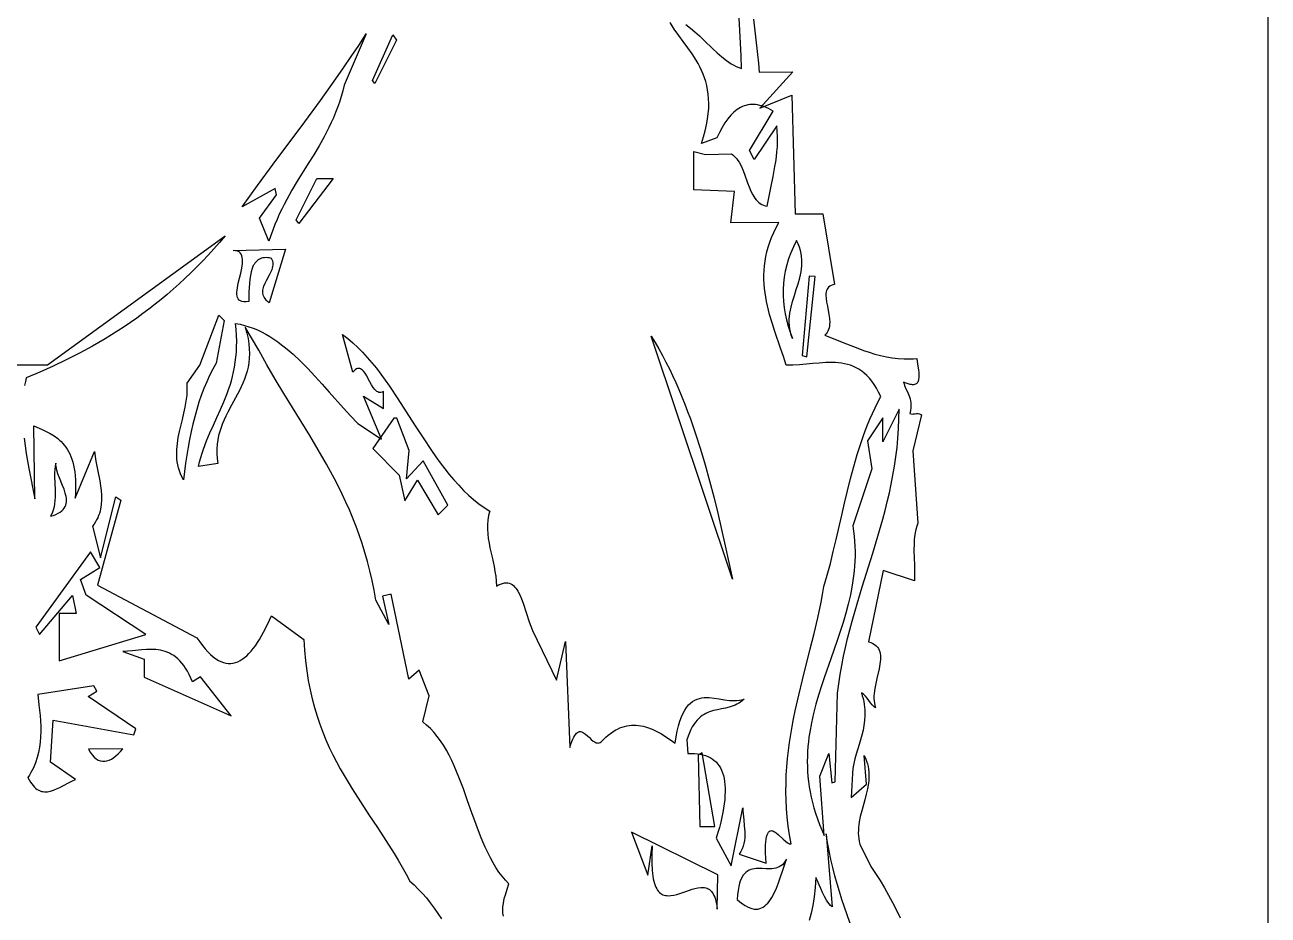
# Model space of a CAD drawing. Header units: metres. Extents: x 0 to 50, y 0 to 50.
# Drawn here: x 32.82 to 50, y 12.49 to 24.79 of the extents above; entities that cross this region are included whole.
import ezdxf

# ---------------------------------------------------------------- set-up
doc = ezdxf.new("R2010")
doc.units = ezdxf.units.M

msp = doc.modelspace()

# ---------------------------------------------------------------- linework, layer by layer
for points in [[(50, 3), (50, 47)], [(39.432474, 12.474683), (39.426567, 12.519033), (39.425008, 12.56293), (39.427213, 12.606283), (39.432599, 12.648999), (39.440583, 12.690987), (39.450584, 12.732154), (39.462017, 12.772408), (39.486852, 12.849813), (39.510425, 12.922464), (39.510425, 12.922464), (39.461758, 12.97276), (39.415688, 13.027324), (39.372031, 13.085856), (39.3306, 13.148056), (39.291208, 13.213624), (39.253669, 13.282259), (39.217798, 13.35366), (39.183406, 13.427528), (39.150309, 13.503562), (39.11832, 13.581462), (39.056921, 13.741656), (38.997717, 13.905707), (38.939219, 14.071213), (38.879935, 14.23577), (38.818377, 14.396975), (38.786278, 14.475569), (38.753052, 14.552425), (38.718512, 14.627241), (38.682471, 14.699717), (38.644743, 14.769552), (38.605143, 14.836447), (38.563483, 14.900101), (38.519577, 14.960213), (38.473239, 15.016483), (38.424283, 15.068611), (38.372523, 15.116296), (38.317771, 15.159238), (38.406606, 15.518146), (38.270168, 15.877113), (38.127092, 15.752298), (37.883971, 16.926267), (37.761337, 16.897113), (37.849781, 16.507724), (37.672742, 16.840682), (37.672742, 16.840682), (37.648071, 16.979966), (37.620355, 17.115586), (37.58973, 17.247707), (37.556334, 17.376493), (37.520302, 17.502109), (37.481774, 17.62472), (37.440884, 17.74449), (37.397771, 17.861584), (37.35257, 17.976168), (37.30542, 18.088404), (37.256458, 18.198459), (37.205819, 18.306498), (37.153641, 18.412683), (37.100062, 18.517182), (37.045217, 18.620157), (36.989245, 18.721775), (36.874464, 18.921595), (36.756816, 19.117959), (36.637395, 19.312185), (36.517298, 19.505591), (36.39762, 19.699494), (36.279457, 19.895213), (36.163905, 20.094065), (36.107451, 20.195078), (36.05206, 20.297369), (35.864228, 20.612414), (35.864228, 20.612414), (35.887222, 20.533275), (35.904362, 20.457545), (35.916008, 20.385015), (35.922522, 20.315473), (35.924266, 20.248709), (35.921599, 20.184515), (35.914885, 20.12268), (35.904484, 20.062994), (35.890757, 20.005246), (35.874065, 19.949228), (35.854771, 19.894728), (35.833234, 19.841537), (35.809817, 19.789445), (35.78488, 19.738243), (35.731894, 19.637664), (35.677165, 19.538121), (35.623583, 19.437933), (35.598126, 19.387073), (35.574039, 19.335422), (35.551685, 19.28277), (35.531423, 19.228907), (35.513616, 19.173622), (35.498624, 19.116707), (35.48681, 19.057951), (35.478534, 18.997144), (35.474157, 18.934076), (35.474041, 18.868537), (35.478547, 18.800316), (35.488036, 18.729205), (35.220198, 18.689188), (35.220198, 18.689188), (35.234963, 18.751645), (35.251457, 18.812526), (35.269514, 18.871984), (35.288969, 18.93017), (35.331416, 19.043344), (35.377481, 19.153272), (35.425847, 19.26118), (35.475197, 19.36829), (35.524214, 19.475829), (35.57158, 19.585021), (35.615979, 19.69709), (35.636653, 19.754586), (35.656092, 19.813261), (35.674131, 19.873267), (35.690604, 19.934758), (35.705347, 19.997887), (35.718196, 20.062807), (35.728986, 20.12967), (35.737553, 20.198631), (35.743731, 20.269841), (35.747355, 20.343455), (35.748263, 20.419625), (35.746287, 20.498504), (35.741265, 20.580245), (35.733032, 20.665002), (35.733032, 20.665002), (35.795482, 20.653973), (35.856862, 20.639372), (35.917216, 20.621347), (35.976588, 20.60005), (36.035023, 20.575629), (36.092565, 20.548234), (36.149258, 20.518016), (36.205147, 20.485125), (36.260276, 20.449711), (36.314689, 20.411922), (36.368431, 20.37191), (36.421546, 20.329825), (36.474077, 20.285815), (36.526071, 20.240032), (36.62862, 20.143743), (36.729547, 20.042158), (36.829207, 19.936477), (36.927955, 19.827898), (37.026144, 19.717621), (37.222266, 19.496771), (37.320909, 19.388597), (37.420412, 19.283523), (37.749351, 19.065012), (37.501732, 19.662314), (37.77462, 19.489457), (37.774619, 19.726276), (37.774619, 19.726276), (37.757587, 19.717599), (37.741346, 19.712865), (37.725839, 19.711789), (37.711013, 19.714087), (37.696814, 19.719475), (37.683187, 19.727668), (37.670079, 19.738382), (37.657435, 19.751334), (37.633321, 19.78281), (37.610413, 19.819824), (37.566475, 19.901366), (37.544579, 19.941346), (37.522152, 19.977767), (37.498761, 20.008355), (37.486568, 20.020752), (37.473971, 20.030837), (37.460917, 20.038326), (37.447349, 20.042937), (37.433216, 20.044383), (37.418462, 20.042382), (37.403032, 20.036648), (37.386874, 20.026898), (37.369932, 20.012847), (37.352152, 19.994211), (37.212016, 20.511761), (37.212016, 20.511761), (37.283435, 20.45762), (37.352982, 20.398796), (37.420795, 20.335615), (37.487009, 20.268402), (37.551762, 20.197485), (37.615189, 20.123189), (37.677428, 20.04584), (37.738614, 19.965764), (37.798885, 19.883287), (37.858376, 19.798736), (37.975565, 19.624713), (38.091275, 19.446305), (38.206596, 19.266119), (38.322621, 19.086765), (38.440441, 18.91085), (38.500366, 18.824998), (38.561148, 18.740984), (38.622926, 18.659134), (38.685835, 18.579774), (38.750011, 18.503231), (38.815591, 18.42983), (38.882713, 18.359897), (38.951511, 18.293759), (39.022123, 18.231742), (39.094684, 18.174172), (39.169333, 18.121374), (39.246204, 18.073675), (39.246204, 18.073675), (39.236443, 18.042286), (39.228428, 18.010888), (39.222065, 17.979474), (39.217261, 17.94804), (39.211956, 17.885086), (39.211767, 17.821977), (39.215947, 17.758666), (39.223749, 17.695106), (39.234428, 17.631251), (39.247236, 17.567052), (39.276253, 17.437437), (39.304828, 17.305883), (39.317083, 17.239262), (39.326989, 17.172014), (39.333797, 17.104093), (39.336762, 17.035452), (39.336762, 17.035452), (39.366825, 17.052584), (39.395229, 17.065613), (39.422045, 17.074715), (39.447346, 17.080068), (39.471205, 17.081847), (39.493694, 17.080229), (39.514886, 17.075392), (39.534854, 17.067512), (39.553669, 17.056765), (39.571405, 17.043329), (39.588133, 17.02738), (39.603927, 17.009095), (39.618859, 16.988651), (39.633001, 16.966224), (39.659207, 16.916128), (39.683124, 16.860223), (39.705334, 16.799923), (39.746949, 16.671788), (39.788694, 16.543037), (39.811066, 16.481964), (39.83521, 16.424978), (40.168481, 15.738145), (40.289769, 16.272136), (40.353098, 14.807117), (40.353098, 14.807117), (40.366132, 14.851386), (40.379213, 14.889845), (40.392338, 14.922805), (40.405505, 14.950577), (40.418715, 14.973471), (40.431964, 14.991799), (40.445252, 15.005871), (40.458577, 15.015998), (40.471937, 15.022492), (40.485332, 15.025663), (40.498759, 15.025822), (40.512217, 15.02328), (40.525705, 15.018348), (40.539221, 15.011337), (40.566332, 14.992321), (40.593538, 14.96872), (40.620827, 14.94302), (40.648187, 14.917709), (40.675606, 14.895275), (40.703073, 14.878205), (40.71682, 14.872458), (40.730575, 14.868985), (40.744336, 14.868097), (40.758101, 14.870104), (40.771869, 14.875318), (40.785639, 14.884049), (40.785639, 14.884049), (40.817768, 14.917872), (40.849896, 14.948741), (40.882021, 14.976731), (40.914142, 15.001915), (40.946256, 15.024366), (40.978363, 15.044157), (41.010461, 15.061362), (41.042548, 15.076055), (41.074623, 15.088309), (41.106684, 15.098197), (41.138731, 15.105793), (41.170761, 15.11117), (41.202772, 15.114401), (41.234764, 15.115561), (41.266735, 15.114722), (41.298683, 15.111958), (41.330607, 15.107342), (41.362506, 15.100948), (41.394377, 15.092849), (41.426219, 15.083118), (41.489812, 15.059056), (41.553271, 15.02935), (41.616586, 14.994586), (41.679743, 14.955353), (41.742731, 14.912237), (41.805537, 14.865825), (41.805537, 14.865825), (41.819204, 14.954337), (41.834811, 15.034481), (41.852267, 15.106644), (41.871482, 15.171216), (41.892367, 15.228586), (41.914832, 15.279142), (41.938786, 15.323273), (41.96414, 15.361368), (41.990803, 15.393815), (42.018686, 15.421005), (42.047698, 15.443324), (42.07775, 15.461162), (42.108752, 15.474908), (42.140613, 15.484951), (42.173243, 15.491679), (42.206553, 15.495481), (42.240452, 15.496745), (42.274851, 15.495862), (42.344787, 15.489205), (42.41564, 15.478619), (42.486692, 15.467216), (42.557221, 15.458104), (42.592064, 15.45538), (42.626507, 15.454395), (42.66046, 15.455538), (42.693831, 15.459198), (42.726532, 15.465763), (42.758473, 15.475623), (42.758473, 15.475623), (42.734681, 15.454007), (42.7103, 15.435074), (42.685382, 15.418583), (42.659981, 15.404291), (42.634148, 15.391956), (42.607938, 15.381336), (42.554594, 15.364273), (42.500373, 15.351164), (42.445697, 15.340071), (42.390991, 15.329058), (42.336677, 15.316187), (42.283179, 15.299521), (42.256868, 15.289159), (42.230919, 15.277122), (42.205386, 15.263167), (42.180321, 15.247053), (42.155778, 15.228537), (42.131809, 15.207377), (42.108466, 15.183331), (42.085804, 15.156157), (42.063875, 15.125612), (42.042732, 15.091454), (42.022427, 15.053442), (42.003014, 15.011332), (41.984545, 14.964884), (41.967074, 14.913854), (41.98304, 14.722884), (41.98304, 14.722884), (42.028836, 14.724047), (42.072551, 14.722889), (42.114174, 14.7194), (42.153699, 14.713569), (42.191117, 14.705384), (42.226419, 14.694835), (42.259597, 14.68191), (42.290643, 14.666598), (42.319548, 14.648888), (42.346305, 14.628769), (42.370904, 14.606229), (42.393338, 14.581258), (42.413599, 14.553845), (42.431677, 14.523978), (42.447565, 14.491646), (42.461254, 14.456838), (42.472736, 14.419543), (42.482003, 14.37975), (42.489046, 14.337448), (42.493857, 14.292626), (42.496428, 14.245271), (42.49675, 14.195374), (42.494816, 14.142924), (42.490616, 14.087908), (42.484143, 14.030317), (42.475387, 13.970138), (42.464342, 13.907361), (42.450998, 13.841974), (42.435348, 13.773967), (42.417382, 13.703328), (42.397093, 13.630047), (42.374472, 13.554111), (42.581482, 13.171294), (42.742612, 13.973389), (42.742612, 13.973389), (42.743399, 13.932804), (42.745767, 13.891724), (42.753439, 13.808565), (42.762021, 13.724887), (42.767903, 13.641667), (42.768705, 13.600533), (42.767479, 13.559879), (42.763774, 13.519827), (42.757139, 13.480499), (42.747123, 13.442018), (42.733275, 13.404503), (42.715144, 13.368079), (42.692279, 13.332866), (43.062132, 13.206354), (43.062132, 13.206354), (43.058028, 13.280919), (43.055812, 13.347466), (43.055394, 13.406369), (43.056679, 13.458004), (43.059577, 13.502745), (43.063993, 13.540967), (43.069836, 13.573045), (43.077013, 13.599354), (43.085432, 13.620269), (43.095, 13.636165), (43.105625, 13.647417), (43.117214, 13.6544), (43.129674, 13.657488), (43.142913, 13.657058), (43.156839, 13.653483), (43.171359, 13.647139), (43.186381, 13.6384), (43.201811, 13.627642), (43.233529, 13.601567), (43.297803, 13.541683), (43.328878, 13.513872), (43.358259, 13.491481), (43.372082, 13.483256), (43.385205, 13.477511), (43.397534, 13.47462), (43.408976, 13.47496), (43.408976, 13.47496), (43.386763, 13.598871), (43.368929, 13.721248), (43.355271, 13.842162), (43.345585, 13.961684), (43.339669, 14.079885), (43.337318, 14.196836), (43.33833, 14.312608), (43.342501, 14.427272), (43.349628, 14.540899), (43.359506, 14.65356), (43.371933, 14.765326), (43.386706, 14.876267), (43.40362, 14.986456), (43.422472, 15.095963), (43.44306, 15.204859), (43.465179, 15.313214), (43.513198, 15.52859), (43.564903, 15.742657), (43.672858, 16.169138), (43.725853, 16.382689), (43.776025, 16.597203), (43.821744, 16.813249), (43.842426, 16.922024), (43.861385, 17.031394), (43.861385, 17.031394), (43.907638, 17.189464), (43.950788, 17.350491), (43.99158, 17.514011), (44.030759, 17.67956), (44.107258, 18.014885), (44.146068, 18.183732), (44.186246, 18.352749), (44.228535, 18.521471), (44.273681, 18.689435), (44.32243, 18.856175), (44.375525, 19.021227), (44.403936, 19.102974), (44.433713, 19.184126), (44.464949, 19.264623), (44.497738, 19.344407), (44.532172, 19.423421), (44.568344, 19.501607), (44.606349, 19.578905), (44.646278, 19.655259), (44.646278, 19.655259), (44.617467, 19.716447), (44.587424, 19.772313), (44.556195, 19.823082), (44.523825, 19.868981), (44.49036, 19.910234), (44.455846, 19.947067), (44.420328, 19.979706), (44.383853, 20.008374), (44.346467, 20.033299), (44.308214, 20.054705), (44.269141, 20.072817), (44.229293, 20.087861), (44.188717, 20.100062), (44.147458, 20.109646), (44.105561, 20.116837), (44.063073, 20.121862), (44.020039, 20.124945), (43.976506, 20.126312), (43.888122, 20.124798), (43.798289, 20.119124), (43.70737, 20.111091), (43.615734, 20.102503), (43.523746, 20.095163), (43.431772, 20.090872), (43.385905, 20.090433), (43.340179, 20.091433), (43.340179, 20.091433), (43.302611, 20.208055), (43.263038, 20.32427), (43.183185, 20.556584), (43.145555, 20.673235), (43.111225, 20.790583), (43.081519, 20.908905), (43.068814, 20.968517), (43.057763, 21.028475), (43.048531, 21.088815), (43.041284, 21.149571), (43.036188, 21.210777), (43.033407, 21.272468), (43.033109, 21.334678), (43.035458, 21.397442), (43.040621, 21.460794), (43.048762, 21.524769), (43.060049, 21.589401), (43.074646, 21.654725), (43.092719, 21.720775), (43.114434, 21.787586), (43.139957, 21.855192), (43.169453, 21.923628), (43.203088, 21.992928), (43.241028, 22.063126), (42.574056, 22.056719), (42.626924, 22.49013), (42.065584, 22.513763), (42.065584, 23.040887), (42.225052, 22.999277), (42.583199, 23.010201), (42.583199, 23.010201), (42.60406, 22.995705), (42.6235, 22.979039), (42.641628, 22.960368), (42.658551, 22.939857), (42.674375, 22.91767), (42.689208, 22.893972), (42.716327, 22.842701), (42.740766, 22.787361), (42.763382, 22.729269), (42.806568, 22.610096), (42.828852, 22.551649), (42.852738, 22.495718), (42.879085, 22.44362), (42.893448, 22.41942), (42.908747, 22.396671), (42.925089, 22.37554), (42.942582, 22.356189), (42.961332, 22.338785), (42.981446, 22.323491), (43.003032, 22.310472), (43.026197, 22.299892), (43.051047, 22.291917), (43.07769, 22.286712), (43.07769, 22.286712), (43.104072, 22.424767), (43.132502, 22.561209), (43.160571, 22.696952), (43.185871, 22.832912), (43.19673, 22.901258), (43.205993, 22.970001), (43.21336, 23.039255), (43.21853, 23.109135), (43.221201, 23.179754), (43.221072, 23.251227), (43.217843, 23.323668), (43.211212, 23.397192), (42.896861, 22.929784), (42.832683, 23.054223), (43.158445, 23.600539), (43.158445, 23.600539), (43.126436, 23.61897), (43.095, 23.635266), (43.064128, 23.649448), (43.033815, 23.661535), (43.004054, 23.671547), (42.974838, 23.679505), (42.94616, 23.68543), (42.918014, 23.68934), (42.890392, 23.691256), (42.863287, 23.691199), (42.836694, 23.689188), (42.810605, 23.685244), (42.785014, 23.679386), (42.759913, 23.671636), (42.735296, 23.662012), (42.711156, 23.650536), (42.687487, 23.637226), (42.664281, 23.622105), (42.641532, 23.60519), (42.619233, 23.586504), (42.597377, 23.566065), (42.575958, 23.543895), (42.534401, 23.494438), (42.494508, 23.438294), (42.456226, 23.375626), (42.419499, 23.306593), (42.384274, 23.231357), (42.170923, 23.151839), (42.170923, 23.151839), (42.198917, 23.242284), (42.222001, 23.328634), (42.240387, 23.411071), (42.254287, 23.489778), (42.263915, 23.564936), (42.269481, 23.636729), (42.2712, 23.705338), (42.269283, 23.770946), (42.263943, 23.833735), (42.255392, 23.893887), (42.243842, 23.951586), (42.229507, 24.007012), (42.212598, 24.060348), (42.193328, 24.111778), (42.171909, 24.161482), (42.148554, 24.209643), (42.123476, 24.256445), (42.096885, 24.302068), (42.040021, 24.390509), (41.97966, 24.476426), (41.917503, 24.561276), (41.855248, 24.64652), (41.794595, 24.733614), (41.765401, 24.778311), (41.737245, 24.824018)], [(41.953795, 24.796789), (42.016914, 24.748218), (42.079067, 24.695), (42.140588, 24.638403), (42.201817, 24.579697), (42.324742, 24.461042), (42.387113, 24.403632), (42.450539, 24.349194), (42.515358, 24.298998), (42.548394, 24.275887), (42.581906, 24.254313), (42.615934, 24.234435), (42.650521, 24.216411), (42.685709, 24.200399), (42.72154, 24.18656), (42.72154, 24.18656), (42.716469, 24.362646), (42.709977, 24.538239), (42.701335, 24.712774), (42.689817, 24.885686)], [(42.88947, 24.869689), (42.918138, 24.626468), (42.944791, 24.38302), (42.956156, 24.261087), (42.965571, 24.138949), (43.430477, 24.142508), (42.977807, 23.638546), (43.417413, 23.822077), (43.466096, 22.179112), (43.844748, 22.179112), (44.009402, 21.203165), (44.009402, 21.203165), (43.983622, 21.198143), (43.96151, 21.190657), (43.942837, 21.180845), (43.927377, 21.168844), (43.914901, 21.154792), (43.90518, 21.138827), (43.897988, 21.121085), (43.893096, 21.101706), (43.890276, 21.080826), (43.889299, 21.058583), (43.891967, 21.01056), (43.899275, 20.958738), (43.909399, 20.904218), (43.930798, 20.79149), (43.938426, 20.735484), (43.941574, 20.681186), (43.940898, 20.655021), (43.938418, 20.629697), (43.933906, 20.605349), (43.927135, 20.582117), (43.917875, 20.560138), (43.905899, 20.539549), (43.890979, 20.520488), (43.872887, 20.503093), (43.872887, 20.503093), (44.023909, 20.444585), (44.175886, 20.383056), (44.329459, 20.322667), (44.407046, 20.2942), (44.485272, 20.267577), (44.564219, 20.24332), (44.643967, 20.221946), (44.724595, 20.203978), (44.806185, 20.189934), (44.888817, 20.180334), (44.97257, 20.175699), (45.057526, 20.176549), (45.10048, 20.179193), (45.143765, 20.183403), (45.143765, 20.183403), (45.157223, 20.103765), (45.169173, 20.025339), (45.173212, 19.988118), (45.17523, 19.953046), (45.174678, 19.920737), (45.171009, 19.891807), (45.163673, 19.86687), (45.158459, 19.856092), (45.152122, 19.846543), (45.144596, 19.8383), (45.13581, 19.83144), (45.125696, 19.82604), (45.114186, 19.822176), (45.101211, 19.819927), (45.086703, 19.819367), (45.070594, 19.820575), (45.052814, 19.823628), (45.011969, 19.835574), (44.96362, 19.855819), (44.96362, 19.855819), (44.969274, 19.831397), (44.976737, 19.808142), (44.995504, 19.763825), (45.016747, 19.720249), (45.037293, 19.674798), (45.046313, 19.65055), (45.053969, 19.624852), (45.059865, 19.597375), (45.063603, 19.567792), (45.064787, 19.535777), (45.063021, 19.501001), (45.057907, 19.463138), (45.04905, 19.421861), (45.04905, 19.421861), (45.066147, 19.416082), (45.083756, 19.414625), (45.10202, 19.415857), (45.121083, 19.418147), (45.14109, 19.419863), (45.162183, 19.419374), (45.184508, 19.415047), (45.208207, 19.40525), (45.091745, 18.903957), (45.161866, 17.907901), (45.161866, 17.907901), (45.145707, 17.862857), (45.132774, 17.817135), (45.122751, 17.770738), (45.115324, 17.723674), (45.110177, 17.675946), (45.106996, 17.62756), (45.10527, 17.528835), (45.107627, 17.42754), (45.111547, 17.323718), (45.114511, 17.21741), (45.113998, 17.108659), (44.680386, 17.254277), (44.477468, 16.26632), (44.477468, 16.26632), (44.510126, 16.256105), (44.538577, 16.243671), (44.563051, 16.22912), (44.583776, 16.212558), (44.600983, 16.194089), (44.614901, 16.173818), (44.625759, 16.151848), (44.633787, 16.128285), (44.639214, 16.103232), (44.642269, 16.076795), (44.643182, 16.049077), (44.642182, 16.020183), (44.635361, 15.959285), (44.623642, 15.894935), (44.592851, 15.759222), (44.577448, 15.689529), (44.564489, 15.619725), (44.555807, 15.550646), (44.553643, 15.516639), (44.553238, 15.483127), (44.554819, 15.450213), (44.558617, 15.418003), (44.564861, 15.3866), (44.57378, 15.356109), (44.57378, 15.356109), (44.562606, 15.363384), (44.551476, 15.372605), (44.529201, 15.395872), (44.50665, 15.423876), (44.483517, 15.454585), (44.459499, 15.485966), (44.434292, 15.515987), (44.40759, 15.542613), (44.393584, 15.554018), (44.37909, 15.563813), (44.37909, 15.563813), (44.392301, 15.522218), (44.403283, 15.481482), (44.412148, 15.441561), (44.419009, 15.402413), (44.423979, 15.363994), (44.42717, 15.326263), (44.428697, 15.289175), (44.428671, 15.252689), (44.424413, 15.181348), (44.4153, 15.111896), (44.402235, 15.043991), (44.386121, 14.977289), (44.367861, 14.911448), (44.348358, 14.846124), (44.309237, 14.715654), (44.291425, 14.649822), (44.275982, 14.583135), (44.263813, 14.51525), (44.255818, 14.445823), (44.238965, 14.117349), (44.449422, 14.300945), (44.417264, 14.695739), (44.417264, 14.695739), (44.435743, 14.657617), (44.450882, 14.619482), (44.462884, 14.581335), (44.471953, 14.543177), (44.47829, 14.505006), (44.482101, 14.466825), (44.483586, 14.428633), (44.482951, 14.390431), (44.480397, 14.352219), (44.476127, 14.313997), (44.463255, 14.237527), (44.445958, 14.161025), (44.42586, 14.084492), (44.383763, 13.931353), (44.365013, 13.854751), (44.34996, 13.778134), (44.344328, 13.73982), (44.34023, 13.701503), (44.337868, 13.663184), (44.337446, 13.624863), (44.339167, 13.58654), (44.343233, 13.548215), (44.349849, 13.50989), (44.359217, 13.471565), (44.511923, 13.162486), (44.511923, 13.162486), (44.576302, 13.065333), (44.6385, 12.966893), (44.698485, 12.867129), (44.756228, 12.766007), (44.811696, 12.663489), (44.864859, 12.559539), (44.915686, 12.454122)], [(37.538276, 24.665689), (37.232048, 23.95942), (37.232048, 23.95942), (37.212232, 23.878812), (37.190348, 23.800659), (37.166522, 23.724801), (37.140877, 23.651076), (37.11354, 23.579324), (37.084634, 23.509384), (37.054287, 23.441096), (37.022622, 23.3743), (36.989764, 23.308834), (36.95584, 23.244539), (36.885289, 23.118816), (36.811972, 22.995847), (36.736887, 22.874347), (36.585422, 22.630616), (36.511043, 22.505816), (36.4389, 22.377348), (36.403981, 22.311336), (36.369996, 22.243925), (36.337071, 22.174955), (36.30533, 22.104265), (36.2749, 22.031694), (36.245904, 21.957082), (36.218469, 21.880268), (36.192719, 21.801092), (36.064199, 22.122526), (36.297754, 22.440917), (36.280923, 22.530284), (35.823372, 22.278062), (35.823372, 22.278062), (36.037663, 22.572466), (36.25376, 22.864967), (36.687799, 23.450379), (36.903957, 23.74635), (37.118351, 24.046539), (37.224607, 24.198693), (37.330088, 24.352475), (37.434681, 24.508077), (37.538276, 24.665689)], [(37.958005, 24.580383), (37.654456, 23.981004), (37.623778, 24.023627), (37.903122, 24.65463), (37.958005, 24.580383)], [(37.08199, 22.669678), (36.604896, 22.045163), (36.56917, 22.099257), (36.856873, 22.669678), (37.08199, 22.669678)], [(32.666495, 20.094206), (33.134732, 20.094206), (35.586498, 21.875914), (35.586498, 21.875914), (35.509213, 21.785104), (35.43132, 21.696623), (35.352823, 21.610429), (35.27373, 21.52648), (35.194045, 21.444734), (35.113773, 21.365147), (35.03292, 21.287679), (34.951492, 21.212287), (34.869493, 21.138928), (34.78693, 21.06756), (34.703808, 20.998142), (34.620132, 20.930631), (34.535908, 20.864984), (34.451141, 20.80116), (34.365837, 20.739116), (34.28, 20.67881), (34.193638, 20.6202), (34.106754, 20.563243), (34.019355, 20.507898), (33.931445, 20.454121), (33.843031, 20.401872), (33.754118, 20.351107), (33.574816, 20.253862), (33.393582, 20.162049), (33.210461, 20.075329), (33.025495, 19.993365), (32.838729, 19.91582), (32.838729, 19.91582), (32.827507, 19.863122), (32.817811, 19.810492)], [(36.421886, 21.691422), (36.1971, 20.951388), (36.1971, 20.951388), (36.174884, 20.97067), (36.156319, 20.989944), (36.14119, 21.00921), (36.129283, 21.02847), (36.120382, 21.047722), (36.114272, 21.066967), (36.110739, 21.086205), (36.109567, 21.105436), (36.110542, 21.124661), (36.113448, 21.143879), (36.118072, 21.16309), (36.124197, 21.182295), (36.140093, 21.220687), (36.159417, 21.259055), (36.201471, 21.335722), (36.220762, 21.374024), (36.236603, 21.412305), (36.242693, 21.431439), (36.247275, 21.450567), (36.250135, 21.469692), (36.251058, 21.488811), (36.249829, 21.507927), (36.246232, 21.527038), (36.240054, 21.546145), (36.231079, 21.565249), (36.231079, 21.565249), (36.203503, 21.570881), (36.177597, 21.574266), (36.153309, 21.575472), (36.130586, 21.574566), (36.109375, 21.571619), (36.089623, 21.566699), (36.071277, 21.559874), (36.054285, 21.551213), (36.038593, 21.540785), (36.024148, 21.528659), (36.010898, 21.514903), (35.99879, 21.499585), (35.987771, 21.482776), (35.977788, 21.464543), (35.960717, 21.42408), (35.947156, 21.378747), (35.936681, 21.329094), (35.928868, 21.27567), (35.923295, 21.219025), (35.919538, 21.159707), (35.917175, 21.098268), (35.914935, 20.971222), (35.914935, 20.971222), (35.87822, 20.965829), (35.84698, 20.965225), (35.820859, 20.969106), (35.799506, 20.977171), (35.782565, 20.989117), (35.769683, 21.004641), (35.760506, 21.023441), (35.75468, 21.045215), (35.751852, 21.06966), (35.751667, 21.096474), (35.753773, 21.125355), (35.757814, 21.155999), (35.77029, 21.221369), (35.786264, 21.290166), (35.802906, 21.359969), (35.817385, 21.428359), (35.82293, 21.461269), (35.826872, 21.492918), (35.828858, 21.523003), (35.828535, 21.551224), (35.825549, 21.577277), (35.819545, 21.600859), (35.810169, 21.621669), (35.797069, 21.639403), (35.779891, 21.65376), (35.758279, 21.664437), (35.731882, 21.671131), (35.700344, 21.673541), (36.421886, 21.691422)], [(43.482179, 21.81109), (43.482179, 21.81109), (43.440457, 21.726791), (43.404225, 21.642486), (43.373401, 21.558173), (43.347903, 21.47385), (43.327651, 21.389513), (43.312561, 21.305159), (43.302553, 21.220785), (43.297544, 21.136389), (43.297453, 21.051968), (43.302198, 20.967518), (43.311697, 20.883038), (43.325868, 20.798523), (43.34463, 20.713972), (43.367901, 20.629381), (43.395599, 20.544747), (43.427642, 20.460068), (43.427642, 20.460068), (43.411655, 20.505214), (43.399496, 20.549765), (43.390896, 20.593761), (43.385586, 20.637244), (43.383299, 20.680254), (43.383766, 20.722831), (43.386717, 20.765016), (43.391884, 20.806849), (43.398998, 20.848373), (43.407792, 20.889626), (43.42934, 20.971484), (43.454379, 21.05275), (43.480759, 21.133748), (43.506332, 21.214803), (43.528948, 21.296241), (43.538475, 21.337204), (43.546457, 21.378385), (43.552625, 21.419824), (43.556711, 21.461562), (43.558445, 21.503639), (43.557559, 21.546096), (43.553784, 21.588973), (43.546853, 21.632312), (43.536495, 21.676152), (43.522443, 21.720535), (43.504427, 21.765501), (43.482179, 21.81109)], [(43.65845, 21.318456), (43.56016, 20.220888), (43.624843, 20.202671), (43.741448, 21.315293), (43.65845, 21.318456)], [(35.573776, 20.70644), (35.465997, 20.116267), (35.465997, 20.116267), (35.418585, 20.032388), (35.374325, 19.945979), (35.333088, 19.857098), (35.294742, 19.765807), (35.259159, 19.672165), (35.226209, 19.576233), (35.19576, 19.478069), (35.167683, 19.377736), (35.141848, 19.275292), (35.118125, 19.170797), (35.096385, 19.064312), (35.076495, 18.955897), (35.058328, 18.845611), (35.041753, 18.733515), (35.026639, 18.619669), (35.012857, 18.504133), (35.012857, 18.504133), (34.990806, 18.545903), (34.972089, 18.587696), (34.956524, 18.629508), (34.94393, 18.671337), (34.934125, 18.713181), (34.926928, 18.755037), (34.922159, 18.796902), (34.919635, 18.838774), (34.919175, 18.88065), (34.920599, 18.922528), (34.923725, 18.964404), (34.928371, 19.006276), (34.941502, 19.09), (34.95854, 19.173676), (34.998541, 19.340807), (35.018604, 19.424219), (35.036775, 19.5075), (35.051605, 19.590631), (35.061643, 19.67359), (35.064412, 19.714998), (35.065439, 19.756356), (35.064543, 19.79766), (35.061543, 19.838908), (35.237062, 20.089443), (35.502178, 20.781414), (35.573776, 20.70644)], [(41.474893, 20.489866), (41.474893, 20.489866), (41.528469, 20.403093), (41.580335, 20.314627), (41.630542, 20.224518), (41.679142, 20.132819), (41.726188, 20.039584), (41.771732, 19.944863), (41.815826, 19.848709), (41.858522, 19.751174), (41.899873, 19.652311), (41.939931, 19.552172), (41.978748, 19.45081), (42.016376, 19.348275), (42.088276, 19.139901), (42.156047, 18.927467), (42.220108, 18.711393), (42.280877, 18.492095), (42.338771, 18.269993), (42.394209, 18.045503), (42.447607, 17.819046), (42.499385, 17.591037), (42.599748, 17.132041), (41.474893, 20.489866)], [(44.900407, 19.483746), (44.677931, 19.031313), (44.677931, 19.360109), (44.465215, 19.045478), (44.523428, 18.655425), (44.260113, 17.868917), (44.260113, 17.868917), (44.271043, 17.797265), (44.279586, 17.72628), (44.285832, 17.655938), (44.28987, 17.586213), (44.291789, 17.51708), (44.291679, 17.448515), (44.289629, 17.380493), (44.285727, 17.312988), (44.280064, 17.245977), (44.272728, 17.179432), (44.263809, 17.113331), (44.253395, 17.047647), (44.228443, 16.917434), (44.198585, 16.788593), (44.164535, 16.660923), (44.127007, 16.534227), (44.086715, 16.408304), (44.044372, 16.282955), (43.956391, 16.033178), (43.868775, 15.7833), (43.826888, 15.657824), (43.787233, 15.531724), (43.750525, 15.4048), (43.717478, 15.276853), (43.688804, 15.147683), (43.665219, 15.01709), (43.655557, 14.951198), (43.647435, 14.884876), (43.640942, 14.818098), (43.636167, 14.750839), (43.6332, 14.683076), (43.632129, 14.614782), (43.633044, 14.545932), (43.636034, 14.476503), (43.641188, 14.406468), (43.648596, 14.335804), (43.658347, 14.264484), (43.670529, 14.192484), (43.685233, 14.119779), (43.702547, 14.046345), (43.722561, 13.972155), (43.745364, 13.897186), (43.771045, 13.821412), (43.799693, 13.744808), (43.831398, 13.66735), (43.866249, 13.589012), (43.805123, 14.412581), (43.929344, 14.723749), (43.973567, 14.316897), (44.016976, 14.330056), (44.050457, 15.55833), (44.050457, 15.55833), (44.067029, 15.687865), (44.086505, 15.815614), (44.10866, 15.941711), (44.133268, 16.066291), (44.160101, 16.189487), (44.188936, 16.311435), (44.219544, 16.432268), (44.251701, 16.55212), (44.319757, 16.789422), (44.391294, 17.024414), (44.537582, 17.49177), (44.608717, 17.726283), (44.676102, 17.962785), (44.707823, 18.082117), (44.737928, 18.20235), (44.766192, 18.323618), (44.792388, 18.446054), (44.816291, 18.569794), (44.837674, 18.694971), (44.856312, 18.82172), (44.871978, 18.950176), (44.884447, 19.080472), (44.893492, 19.212742), (44.898887, 19.347122), (44.900407, 19.483746)], [(32.810728, 19.078679), (32.824222, 18.974543), (32.839992, 18.870417), (32.87656, 18.662066), (32.957211, 18.244101), (32.946776, 19.251879), (32.946776, 19.251879), (33.059724, 19.200433), (33.115706, 19.173372), (33.170543, 19.144075), (33.223622, 19.111535), (33.274328, 19.074741), (33.2986, 19.054435), (33.322049, 19.032687), (33.344599, 19.009372), (33.366171, 18.984363), (33.386691, 18.957535), (33.406081, 18.928762), (33.424265, 18.897917), (33.441166, 18.864875), (33.456707, 18.829509), (33.470811, 18.791693), (33.483403, 18.751302), (33.494405, 18.708209), (33.50374, 18.662289), (33.511332, 18.613415), (33.517105, 18.561461), (33.520981, 18.506301), (33.522884, 18.447809), (33.522738, 18.385859), (33.520465, 18.320325), (33.515988, 18.251082), (33.784267, 18.897883), (33.784267, 18.897883), (33.792692, 18.829449), (33.803531, 18.761036), (33.829215, 18.624702), (33.854849, 18.489745), (33.865626, 18.423054), (33.873964, 18.357032), (33.879055, 18.291786), (33.88009, 18.227426), (33.87626, 18.164058), (33.872268, 18.13278), (33.866757, 18.101792), (33.859625, 18.071105), (33.850771, 18.040735), (33.840094, 18.010693), (33.827494, 17.980995), (33.812869, 17.951653), (33.796117, 17.92268), (33.777139, 17.894092), (33.755832, 17.8659), (33.865874, 17.427796), (34.079345, 18.271034), (34.144733, 18.222275), (33.822479, 17.051586), (35.198668, 16.32268), (35.198668, 16.32268), (35.237531, 16.265931), (35.275866, 16.214447), (35.313683, 16.168129), (35.350993, 16.126878), (35.387804, 16.090595), (35.424126, 16.059181), (35.45997, 16.032536), (35.495346, 16.010562), (35.530263, 15.993159), (35.564731, 15.980229), (35.598761, 15.971672), (35.632361, 15.967389), (35.665542, 15.96728), (35.698314, 15.971247), (35.730687, 15.979191), (35.762671, 15.991012), (35.794274, 16.006611), (35.825509, 16.02589), (35.856383, 16.048748), (35.886908, 16.075088), (35.917093, 16.104809), (35.946948, 16.137812), (35.976482, 16.173999), (36.005706, 16.21327), (36.03463, 16.255527), (36.063264, 16.300669), (36.091617, 16.348598), (36.119699, 16.399215), (36.175091, 16.508115), (36.229519, 16.626577), (36.676161, 16.299171), (36.676161, 16.299171), (36.684847, 16.149387), (36.69796, 16.005095), (36.715299, 15.866036), (36.736657, 15.731957), (36.761831, 15.602599), (36.790618, 15.477707), (36.822814, 15.357024), (36.858213, 15.240293), (36.896613, 15.12726), (36.937809, 15.017666), (36.981598, 14.911256), (37.027775, 14.807773), (37.076136, 14.706961), (37.126478, 14.608563), (37.178597, 14.512324), (37.232288, 14.417986), (37.287347, 14.325294), (37.343572, 14.233991), (37.458698, 14.054525), (37.576034, 13.877539), (37.69395, 13.700981), (37.810812, 13.522801), (37.924989, 13.340946), (37.980561, 13.248), (38.03485, 13.153366), (38.087652, 13.056789), (38.138763, 12.958011), (38.138763, 12.958011), (38.199165, 12.906842), (38.25764, 12.851048), (38.314332, 12.790981), (38.369385, 12.726993), (38.422944, 12.659436), (38.475152, 12.58866), (38.526155, 12.515018), (38.576095, 12.438862)], [(37.921499, 19.358357), (37.629565, 18.93584), (37.991934, 18.568841), (38.072784, 18.212886), (38.246265, 18.502592), (38.534005, 18.022076), (38.66738, 18.155715), (38.325156, 18.766906), (38.092172, 18.519948), (38.129325, 18.908757), (37.958439, 19.358357), (37.921499, 19.358357)], [(33.248817, 18.737511), (33.248817, 18.737511), (33.239595, 18.69281), (33.233828, 18.647147), (33.230907, 18.600692), (33.230224, 18.553614), (33.233133, 18.458268), (33.237683, 18.362465), (33.23905, 18.314817), (33.239001, 18.267562), (33.236926, 18.220872), (33.232216, 18.174915), (33.224262, 18.12986), (33.212455, 18.085878), (33.196186, 18.043138), (33.174846, 18.00181), (33.174846, 18.00181), (33.214917, 18.014291), (33.250298, 18.028078), (33.281216, 18.043106), (33.307895, 18.059315), (33.330561, 18.07664), (33.349439, 18.09502), (33.364754, 18.114392), (33.376732, 18.134692), (33.385598, 18.155858), (33.391578, 18.177828), (33.394896, 18.200538), (33.395778, 18.223927), (33.394449, 18.247931), (33.391135, 18.272487), (33.379451, 18.323007), (33.36253, 18.374985), (33.342173, 18.427919), (33.298361, 18.534649), (33.278511, 18.587442), (33.262436, 18.639184), (33.256377, 18.664505), (33.251937, 18.689375), (33.249342, 18.713731), (33.248817, 18.737511)], [(33.021601, 16.366562), (33.476918, 16.905638), (33.529818, 16.660244), (33.294812, 16.660244), (33.294812, 16.005038), (34.492361, 16.366539), (33.667011, 16.912046), (33.590014, 17.126351), (33.854781, 17.294064), (33.729273, 17.510207), (32.974698, 16.468187), (33.021601, 16.366562)], [(34.173199, 16.133693), (34.469844, 16.028455), (34.469844, 15.777123), (35.670182, 15.242798), (35.246972, 15.783252), (35.13952, 15.713144), (35.13952, 15.713144), (35.116451, 15.766403), (35.092619, 15.815442), (35.068055, 15.860426), (35.042788, 15.901516), (35.01685, 15.938877), (34.99027, 15.972671), (34.963079, 16.003061), (34.935306, 16.030211), (34.906983, 16.054283), (34.87814, 16.075442), (34.848806, 16.093848), (34.819012, 16.109667), (34.788789, 16.12306), (34.758166, 16.134192), (34.727174, 16.143225), (34.695844, 16.150322), (34.664205, 16.155646), (34.632287, 16.159361), (34.56774, 16.162614), (34.502443, 16.161385), (34.436639, 16.156981), (34.304479, 16.143861), (34.238608, 16.137756), (34.173199, 16.133693)], [(32.998303, 15.54079), (32.998303, 15.54079), (33.015771, 15.394924), (33.030755, 15.247944), (33.036174, 15.174313), (33.039604, 15.100736), (33.040586, 15.027322), (33.038666, 14.954183), (33.033386, 14.881429), (33.024291, 14.809171), (33.010923, 14.737519), (32.992826, 14.666584), (32.969545, 14.596477), (32.940622, 14.527309), (32.923902, 14.493111), (32.905601, 14.459189), (32.885661, 14.425557), (32.864026, 14.392228), (32.864026, 14.392228), (32.881451, 14.358801), (32.899194, 14.328936), (32.917241, 14.302488), (32.935583, 14.279311), (32.954207, 14.259259), (32.973102, 14.242185), (32.992257, 14.227943), (33.011661, 14.216388), (33.031302, 14.207372), (33.051169, 14.20075), (33.071251, 14.196376), (33.091535, 14.194104), (33.112012, 14.193786), (33.132668, 14.195278), (33.153494, 14.198433), (33.174477, 14.203105), (33.216872, 14.216415), (33.25976, 14.234039), (33.303052, 14.254807), (33.346657, 14.27755), (33.434441, 14.324285), (33.478438, 14.345938), (33.522384, 14.36489), (33.176453, 14.604632), (33.20975, 15.182917), (34.325414, 14.981002), (34.352174, 15.062844), (33.693423, 15.511583), (33.816088, 15.585327), (33.771986, 15.658976), (32.998303, 15.54079)], [(33.698729, 14.783344), (33.698729, 14.783344), (33.724395, 14.739952), (33.750868, 14.703409), (33.778094, 14.673497), (33.806019, 14.649999), (33.83459, 14.632699), (33.863753, 14.621378), (33.893453, 14.615821), (33.923637, 14.61581), (33.954252, 14.621129), (33.985243, 14.631559), (34.016557, 14.646885), (34.04814, 14.666889), (34.079938, 14.691354), (34.111898, 14.720064), (34.143965, 14.752801), (34.176086, 14.789348), (33.698729, 14.783344)], [(42.125322, 14.699016), (42.145852, 13.716848), (42.3562, 13.716848), (42.179999, 14.733015), (42.125322, 14.699016)], [(41.201049, 13.635124), (41.42675, 13.041306), (41.490543, 13.449876), (41.490543, 13.449876), (41.484395, 13.320908), (41.483776, 13.208124), (41.488354, 13.110562), (41.492488, 13.067188), (41.497796, 13.027258), (41.504238, 12.990653), (41.51177, 12.957251), (41.520353, 12.926932), (41.529944, 12.899576), (41.540502, 12.875063), (41.551986, 12.853272), (41.564353, 12.834082), (41.577562, 12.817374), (41.591572, 12.803027), (41.606341, 12.790921), (41.621827, 12.780935), (41.63799, 12.772949), (41.654787, 12.766842), (41.672177, 12.762495), (41.690118, 12.759787), (41.708569, 12.758597), (41.746835, 12.760291), (41.786642, 12.766615), (41.827657, 12.776605), (41.869549, 12.789299), (41.954631, 12.818947), (42.03923, 12.847854), (42.080517, 12.859623), (42.120687, 12.868318), (42.159406, 12.872976), (42.196343, 12.872634), (42.214039, 12.870287), (42.231165, 12.86633), (42.247679, 12.860641), (42.26354, 12.8531), (42.278705, 12.843587), (42.293135, 12.831982), (42.306786, 12.818164), (42.319618, 12.802012), (42.331589, 12.783407), (42.342657, 12.762228), (42.352781, 12.738355), (42.361919, 12.711667), (42.37003, 12.682044), (42.377072, 12.649366), (42.383004, 12.613512), (42.387784, 12.574362), (42.39757, 13.046113), (41.201049, 13.635124)], [(43.893446, 13.613913), (43.975313, 12.604056), (43.975313, 12.604056), (43.953984, 12.625352), (43.934246, 12.647922), (43.915968, 12.671612), (43.899014, 12.696271), (43.868549, 12.747879), (43.841784, 12.801524), (43.817652, 12.855983), (43.795085, 12.910034), (43.773016, 12.962453), (43.750379, 13.012019), (43.750379, 13.012019), (43.739882, 12.872543), (43.725283, 12.743602), (43.706765, 12.6247), (43.684513, 12.515343), (43.658708, 12.415036)], [(44.256074, 12.282956), (44.181072, 12.493524), (44.109639, 12.706939), (44.07579, 12.815102), (44.043468, 12.924443), (44.012884, 13.035116), (43.98425, 13.147278), (43.957778, 13.261083), (43.933678, 13.376687), (43.912164, 13.494246), (43.893446, 13.613913)], [(43.343481, 13.263976), (43.343481, 13.263976), (43.326509, 13.23374), (43.30793, 13.208339), (43.287876, 13.187369), (43.266481, 13.170432), (43.243878, 13.157125), (43.220201, 13.147047), (43.195583, 13.139798), (43.170157, 13.134976), (43.144057, 13.132181), (43.117417, 13.131011), (43.063047, 13.131944), (43.008115, 13.134566), (42.953688, 13.135669), (42.926998, 13.134648), (42.900834, 13.132045), (42.87533, 13.127458), (42.85062, 13.120487), (42.826836, 13.110729), (42.804112, 13.097785), (42.782582, 13.081253), (42.762379, 13.060732), (42.743637, 13.035821), (42.726488, 13.006119), (42.711066, 12.971226), (42.697505, 12.930739), (42.685938, 12.884259), (42.676499, 12.831383), (42.66932, 12.771712), (42.664536, 12.704843), (42.664536, 12.704843), (42.702385, 12.672322), (42.738599, 12.644714), (42.773235, 12.621851), (42.806348, 12.603563), (42.837996, 12.589683), (42.868234, 12.58004), (42.897118, 12.574467), (42.924704, 12.572794), (42.951049, 12.574853), (42.976208, 12.580475), (43.000239, 12.589491), (43.023196, 12.601733), (43.045136, 12.617031), (43.066116, 12.635217), (43.086191, 12.656122), (43.105418, 12.679578), (43.123853, 12.705415), (43.141551, 12.733464), (43.174964, 12.795527), (43.206106, 12.864414), (43.235427, 12.938777), (43.263376, 13.017265), (43.290402, 13.098528), (43.343481, 13.263976)]]:
    msp.add_lwpolyline(points)

doc.saveas('drawing.dxf')
